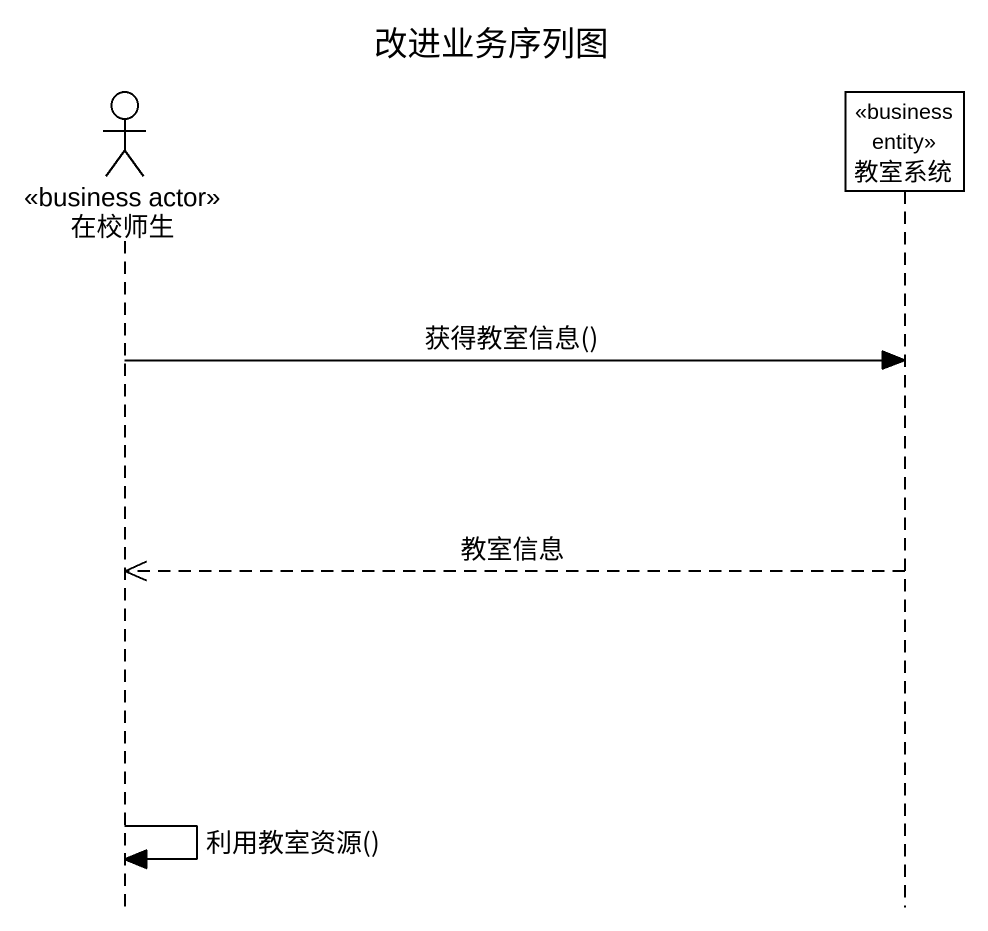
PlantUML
@startuml
title 改进业务序列图
hide footbox
actor 在校师生 <<business actor>>
participant 教室系统 <<business entity>>

在校师生 -> 教室系统 : 获得教室信息()
教室系统 -->> 在校师生 : 教室信息
在校师生 -> 在校师生 : 利用教室资源()
@enduml
